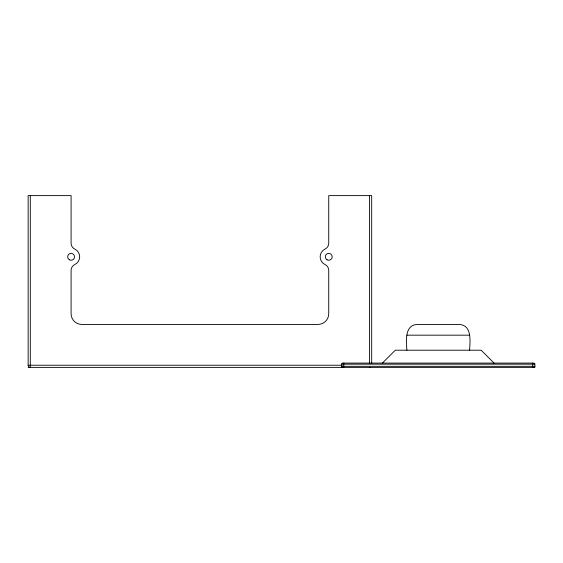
<?xml version="1.0" encoding="UTF-8"?>
<svg xmlns="http://www.w3.org/2000/svg" width="563" height="563" viewBox="0 0 563 563"><rect width="100%" height="100%" fill="white"/><g stroke="black" fill="none" stroke-linecap="round" stroke-linejoin="round"><path stroke-width="0.84" d="M406.887 350.207C406.366 341.403 404.248 324.71 417.619 324.443L458.845 324.443C472.223 324.71 470.098 341.403 469.577 350.207M382.411 363.086L395.289 350.207L481.175 350.207L494.054 363.086M406.887 335.175L469.577 335.175M342.691 367.379A1.077 1.077 0 0 1 341.614 366.309L341.614 364.162L534.843 364.162L534.85 367.379L28.15 367.379M371.679 363.48L371.679 195.621L328.736 195.621L328.736 243.23A6.439 6.439 0 0 1 325.055 249.05A8.586 8.586 0 0 0 325.055 264.568A6.439 6.439 0 0 1 328.736 270.388L328.736 313.704A10.732 10.732 0 0 1 317.996 324.443L81.825 324.443A10.732 10.732 0 0 1 71.093 313.704L71.093 270.388A6.439 6.439 0 0 1 74.773 264.568A8.586 8.586 0 0 0 74.773 249.05A6.439 6.439 0 0 1 71.093 243.23L71.093 195.621L28.15 195.621L28.15 365.232L342.283 365.232M341.628 366.309L534.843 366.309A1.077 1.077 0 0 1 533.773 367.379M532.704 363.107L532.704 367.365M369.525 195.621L369.525 363.48M369.525 367.343L369.525 367.372A2.146 2.146 0 0 0 369.919 367.343M343.761 363.107L343.761 367.365M30.296 195.621L30.296 367.372A2.146 2.146 0 0 1 28.15 365.232M341.614 364.162A1.077 1.077 0 0 1 342.691 363.086L533.766 363.086A1.077 1.077 0 0 1 534.85 364.162M327.019 259.782A3.434 3.434 0 0 0 332.17 256.812A3.434 3.434 0 0 0 327.019 253.836A3.434 3.434 0 0 0 327.019 259.782M69.376 259.782A3.434 3.434 0 0 0 74.527 256.812A3.434 3.434 0 0 0 69.376 253.836A3.434 3.434 0 0 0 69.376 259.782"/></g></svg>
